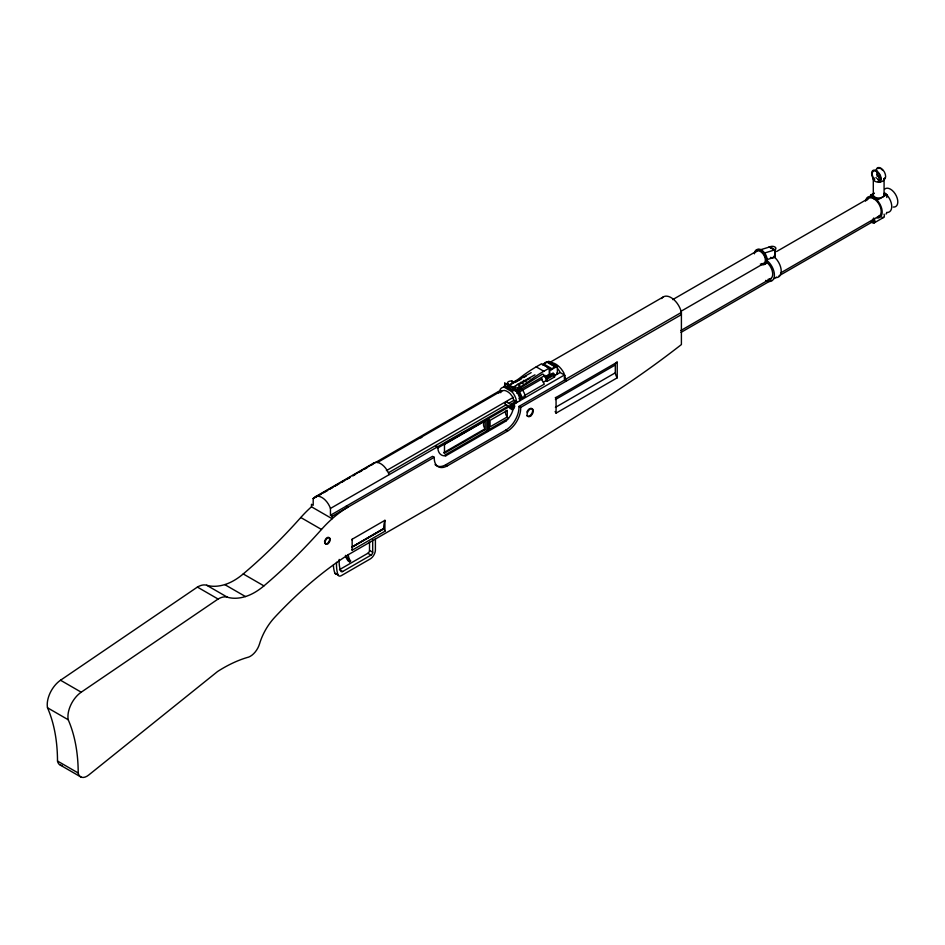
<?xml version="1.0" encoding="UTF-8"?>
<svg xmlns="http://www.w3.org/2000/svg" width="945" height="945" viewBox="0 0 945 945"><rect width="100%" height="100%" fill="white"/><g stroke="black" fill="none" stroke-linecap="round" stroke-linejoin="round"><path stroke-width="1.42" d="M870.569 196.3L870.569 195.178L874.255 193.052M351.953 549.506A4.004 2.315 60 0 1 352.154 550.191L384.91 531.267A4.004 2.315 60 0 0 383.764 528.881L383.646 527.936A44.521 25.704 60 0 1 384.91 520.329L352.154 539.241A44.521 25.704 60 0 0 351.977 539.879M774.794 257.536L774.841 249.905A3.603 2.091 0.3 0 0 774.841 246.952A3.603 2.091 0.3 0 0 769.738 246.928L759.544 250.059M501.594 391.738L501.606 391.667A3.13 1.807 60 0 0 501.641 390.793L504.441 390.45A12.191 7.04 60 0 1 510.312 393.841L513.123 397.455A2.965 1.713 60 0 0 513.974 400.29L515.875 401.389L515.875 402.877L512.06 405.086M484.123 420.997L483.639 422.899A12.899 7.442 60 0 0 483.639 425.9L485.187 429.668L485.187 420.915L444.481 444.41L443.666 443.937M509.473 385.879L509.131 386.316A1.382 0.803 60 0 1 507.914 385.607L504.713 383.138L504.713 385.855L512.32 390.25L512.32 387.533L509.638 386.021A1.382 0.803 60 0 1 508.422 385.324L507.559 384.78M348.292 554.502A19.325 11.151 -60 0 0 350.607 560.999L349.709 561.838L348.492 561.141A24.913 14.376 -60 0 1 345.457 555.365M62.275 765.509A12.58 7.265 -60 0 1 57.503 761.044A194.906 112.538 -60 0 0 47.498 707.781A20.648 11.919 -60 0 1 60.527 680.235L197.399 587.081A21.109 12.191 -60 0 1 206.66 585.238A67.674 39.076 -60 0 0 224.756 584.601A57.739 33.335 -60 0 0 243.231 573.934A401.117 231.584 -60 0 0 300.782 517.506L302.861 515.226A89.137 51.467 -60 0 1 311.472 506.792L311.472 504.299L313.197 505.291L313.197 498.476L350.17 477.13M661.606 298.549A15.297 8.836 60 0 1 672.202 298.325A15.297 8.836 60 0 1 681.404 312.417L681.404 344.559A852.673 492.298 -60 0 1 599.697 401.708L436.873 503.555L347.961 554.892A310.751 179.408 -60 0 0 274.723 617.333A40.54 23.412 -60 0 0 259.556 643.828A14.128 8.162 -60 0 1 247.07 657.543A143.687 82.959 -60 0 0 217.61 671.482L88.641 775.077A12.58 7.265 -60 0 1 78.211 772.998A194.906 112.538 -60 0 0 68.205 719.736A20.648 11.919 -60 0 1 81.223 692.189L218.094 599.035A21.109 12.191 -60 0 1 227.355 597.193A67.674 39.076 -60 0 0 245.464 596.555A57.739 33.335 -60 0 0 263.927 585.888A401.117 231.584 -60 0 0 321.477 529.46L323.556 527.18A89.137 51.467 -60 0 1 345.681 508.528L347.961 507.134L346.236 506.142M513.667 405.7A1.784 1.028 -60 0 1 514.741 403.704L515.084 403.491M504.713 383.138L515.143 388.619L512.84 389.954L512.32 387.533M513.182 382.241L516.773 380.173A24.7 14.258 -60 0 0 519.62 378.189A129.111 74.537 -60 0 1 536.205 366.861L541.639 363.731L549.258 368.125L549.258 374.149L545.088 377.138L549.766 374.444L549.766 370.617L557.373 366.223L557.373 374.09A7.182 4.146 60 0 0 556.865 373.003M514.21 401.152L516.679 402.57A12.238 7.064 60 0 0 512.19 391.939L504.24 387.19L504.713 385.855M542.395 364.912L548.75 361.238L557.373 366.223M315.559 496.657L374.22 462.79M507.536 385.288L507.536 383.635L509.438 384.733L513.891 382.607M352.721 475.654L498.617 391.419L500.779 392.671M531.161 372.637L509.438 385.182L513.241 387.379L516.584 385.442M313.197 498.476L321.099 494.211M323.651 492.735L327.478 490.526M330.029 489.049L332.569 487.585M335.121 486.108L338.948 483.899M341.499 482.422L344.051 480.958M346.602 479.481L350.43 477.272M352.981 475.796L355.533 474.331M359.36 472.122L361.911 470.645M364.451 469.181L367.003 467.704M515.131 382.477L521.297 378.921M523.754 377.504L526.223 376.075M550.203 362.218L662.929 297.143M377.421 462.518L501.641 390.793M420.761 437.889L421.836 437.275M513.241 387.521L517.706 384.355L519.608 385.454L519.608 387.32L524.38 384.568A24.7 14.258 -60 0 0 527.239 382.583A129.111 74.537 -60 0 1 543.812 371.255L549.258 368.125M534.964 374.834L517.706 384.355M518.935 384.674L530.027 378.272M504.24 386.127L512.32 390.25M879.263 179.656L877.952 179.727M672.722 299.612L756.803 251.075M516.88 391.667L545.088 375.378L545.088 377.138M516.915 393.404L542.146 378.839L542.146 380.008M549.234 375.26L553.038 373.074A4.158 2.398 60 0 1 554.62 374.728L554.62 376.925L547.025 381.319L545.95 380.693L543.41 382.158M386.363 470.645L513.123 397.455M547.025 381.319L547.025 379.11L554.62 374.728M554.821 375.567L560.113 372.507L564.933 375.295M388.442 472.76L506.225 404.755M508.705 403.338L513.974 400.29M435.739 446.43L436.696 445.851M518.888 398.802L525.278 396.368A11.056 6.379 60 0 0 521.038 388.064M524.203 395.742L544.308 384.131L541.627 379.252M681.404 314.626L520.683 407.425A18.687 10.785 -60 0 1 507.536 431.097L447.564 465.731A18.829 10.867 -60 0 1 434.263 457.309L332.167 516.254L330.455 515.261L330.455 508.445L508.162 406.185A1.748 1.016 -60 0 0 509.024 406.728M510.607 404.436L515.875 401.389M776.577 251.535L868.077 198.71M444.941 443.205L447.481 441.74M450.021 440.276L453.836 438.067M461.479 433.66L465.294 431.463M436.696 447.339L437.783 447.965L487.915 419.025L487.915 431.487L445.839 455.773L444.752 455.147L488.033 430.164M509.509 406.551L489.12 418.328L489.12 430.79L505.811 421.151A14.376 8.304 -60 0 0 513.277 408.653M514.801 403.657L564.437 375L564.437 380.173L518.959 406.433A18.687 10.785 -60 0 1 505.811 430.105L445.839 464.727A18.829 10.867 -60 0 1 435.066 464.609M886.812 197.505L886.812 194.635L878.212 199.596L873.298 196.773L873.298 197.871M507.264 410.437L490.065 420.36L490.065 426.845L507.264 416.922L507.264 410.437A4.43 2.551 60 0 0 505.516 412.67A4.43 2.551 60 0 0 507.264 416.922M872.79 198.166L874.42 198.521M681.109 311.212L763.914 263.407M330.455 515.261L432.538 456.317L434.263 457.309M681.404 312.417L566.149 378.957L564.437 377.965M484.372 429.195L443.666 452.69L444.481 453.163L485.187 429.668M489.226 429.467L508.505 418.34M555.27 397.739A5.611 3.237 60 0 1 556.062 397.467L617.215 362.159L617.215 377.823L556.062 413.13A7.276 4.205 60 0 1 555.14 411.5M555.424 399.546L615.301 364.971A5.611 3.237 60 0 1 616.412 362.431M680.79 330.573L771.179 278.385M780.535 272.987L879.641 215.767M680.991 332.392L771.415 280.192M773.955 278.716L776.506 277.251M779.046 275.775L873.286 221.366M874.172 222.902L883.658 217.421M555.424 407.378L615.301 372.814L615.301 364.971M352.154 546.836L383.635 528.515M352.225 547.013L383.658 528.692M352.249 547.037L383.764 528.881M369.507 542.17L369.507 550.415A2.339 1.358 -60 0 1 367.853 553.286L339.468 569.67L342.657 571.512L371.042 555.117A2.339 1.358 -60 0 0 372.696 552.246L372.696 539.89M879.015 179.869L877.539 179.326M883.705 179.715L884.414 179.42A6.769 3.91 60 0 0 883.02 169.994A6.769 3.91 60 0 0 876.169 169.828M764.635 253L774.805 249.87L774.805 257.111L767.092 259.615M348.492 561.141L349.402 560.29L350.607 560.999M504.24 387.19L503.898 387.155A12.238 7.064 60 0 0 499.421 392.612M770.447 257.43L771.321 257.642A3.603 2.091 0.3 0 0 774.805 257.111M878.992 175.888L877.929 176.172L879.157 176.053L878.992 179.125M509.201 385.501L515.486 390.037A12.238 7.064 60 0 1 519.974 400.668M875.85 177.684L877.007 178.357M884.366 193.217L886.812 194.635M870.569 195.178L874.408 197.41L873.901 198.804M774.805 249.87L769.702 246.928L774.841 249.905M769.017 246.94L774.12 249.882M546.978 362.171L555.447 367.062A1.453 0.839 -60 0 0 556.109 366.955L547.639 362.065A1.453 0.839 -60 0 1 546.978 362.171A3.496 2.02 -60 0 0 543.777 364.014A1.453 0.839 -60 0 1 543.115 364.675L551.585 369.566A1.453 0.839 -60 0 0 552.246 368.904A3.496 2.02 -60 0 1 555.447 367.062M543.777 364.014L552.246 368.904M564.437 380.173L566.149 381.166L563.929 373.074A15.297 8.836 60 0 0 551.337 362.667M553.546 376.311L554.62 376.925M536.205 366.861L543.812 371.255M523.435 380.386L527.239 382.583M520.577 382.371L524.38 384.568M507.536 383.635A3.662 2.114 0 0 1 511.989 381.059L513.891 382.158M513.241 386.93L515.143 388.029A4.359 2.516 0 0 0 519.608 385.454M507.76 387.025L510.3 388.489M518.959 406.433L520.683 407.425M507.548 402.676L509.52 403.81M505.079 404.094L508.138 405.866M504.724 420.525L505.811 421.151M505.811 430.105L507.536 431.097M487.915 431.487L486.829 430.861L486.829 419.781M445.839 464.727L447.564 465.731M311.472 506.792L332.167 518.746L332.167 516.254M369.507 550.415L372.696 552.246M367.853 553.286L371.042 555.117M300.782 517.506L321.477 529.46M333.372 565.181A44.002 25.409 -60 0 0 334.365 571.536L334.849 573.131L338.097 575.103A5.044 2.918 -60 0 0 341.334 575.635L370.133 559.003A7.454 4.3 -60 0 0 374.692 553.333L375 552.447A7.454 4.3 -60 0 0 375.401 549.884L375.401 538.52M243.231 573.934L263.927 585.888M224.756 584.601L245.464 596.555M206.66 585.238L227.355 597.193M197.399 587.081L218.094 599.035M60.527 680.235L81.223 692.189M47.498 707.781L68.205 719.736M57.503 761.044L78.211 772.998M60.35 765.131L81.046 777.085M765.722 280.382L766.513 280.842A12.758 7.359 60 0 0 774.404 275.125A12.758 7.359 60 0 0 766.619 260.253M773.435 256.319L775.703 258.351A12.758 7.359 60 0 1 781.22 271.191A12.758 7.359 60 0 1 775.609 277.535M879.181 177.105L878.956 176.892A5.918 3.414 60 0 1 876.759 170.313M874.716 179.68L874.503 179.467A5.918 3.414 60 0 1 873.05 171.411A5.918 3.414 60 0 1 879.452 174.707A5.918 3.414 60 0 1 878.685 181.617L878.047 181.594L879.96 181.995A6.769 3.91 60 0 0 879.582 173.974A6.769 3.91 60 0 0 872.826 170.502A6.769 3.91 60 0 0 873.204 178.522L873.558 179.007M878.011 176.431L877.657 175.947A6.769 3.91 60 0 1 876.842 174.376M334.849 573.131L334.908 573.261A5.044 2.918 -60 0 0 337.424 574.123M338.038 574.962L337.542 573.379A44.002 25.409 -60 0 1 336.562 562.334M437.783 447.965L438.256 450.623A17.931 10.348 -60 0 0 445.839 455.773M513.17 404.838L512.284 403.858A2.788 1.607 -60 0 0 510.359 404.921L509.343 407.366L510.276 408.748A2.788 1.607 -60 0 0 510.737 408.712M884.083 194.694L884.083 178.818A5.41 3.119 0 0 1 882.76 181.086L881.697 181.617A5.41 3.119 0 0 1 875.129 181.381L874.196 180.767A5.41 3.119 0 0 1 873.83 177.648M873.298 179.243L873.298 195.119M556.062 397.467L556.062 413.13M553.546 373.476L545.95 378.484L545.95 380.693M515.143 388.029L515.143 391.147L542.206 374.267A1.571 0.91 -60 0 1 543.21 374.409L543.623 375.07A3.036 1.76 -60 0 1 544.391 375.637M511.989 381.059L511.989 382.76M511.847 390.521L511.847 391.584L515.143 389.683A4.359 2.516 0 0 0 519.608 387.155M498.617 391.419L498.617 392.919M444.481 444.41L444.481 453.163M384.91 520.329L384.91 531.267M352.154 539.241L352.154 550.191M342.657 571.512A2.74 1.583 -60 0 1 340.861 571.146L340.672 570.733A36.028 20.802 -60 0 1 339.184 559.416M349.709 561.838A24.913 14.376 -60 0 1 346.673 556.062M348.658 559.298A19.325 11.151 -60 0 1 348.043 558.129M313.445 498.629A13.478 7.784 60 0 1 321.95 497.507A13.478 7.784 60 0 1 330.455 508.445M372.106 464.763A13.478 7.784 60 0 1 380.611 463.641A13.478 7.784 60 0 1 389.116 474.579M325.434 539.359A3.603 2.079 -60 0 1 329.285 537.835A3.603 2.079 -60 0 1 328.021 542.832A3.603 2.079 -60 0 1 324.608 542.619M324.56 541.875A3.603 2.079 -60 0 1 324.986 540.186M505.126 403.669A1.748 1.016 -60 0 1 506.189 402.038A1.748 1.016 -60 0 1 507.406 402.074M510.631 407.85A1.748 1.016 -60 0 1 510.383 407.756M510.43 405.712A1.748 1.016 -60 0 1 510.69 405.334M510.985 405.027A1.748 1.016 -60 0 1 512.178 404.743M512.58 405.228A1.748 1.016 -60 0 1 513.442 405.771L513.478 406.126A1.748 1.016 -60 0 1 512.367 408.145A1.748 1.016 -60 0 1 511.032 407.838L510.997 407.484A1.748 1.016 -60 0 1 511.174 406.669M530.358 408.382A4.418 2.551 -60 0 1 532.023 413.095A4.418 2.551 -60 0 1 526.849 415.694M526.849 412.091A4.418 2.551 -60 0 1 527.345 411.051M527.995 410.106A4.418 2.551 -60 0 1 529.554 408.724M557.491 368.562A7.182 4.146 60 0 1 560.113 372.507M616.931 362.218A5.611 3.237 60 0 1 617.215 362.159M617.215 377.823A7.276 4.205 60 0 1 615.301 372.814M518.427 392.518A10.017 5.788 60 0 1 521.038 397.561M517.872 389.883A11.056 6.379 60 0 1 522.124 398.188M504.063 386.812A12.238 7.064 60 0 1 505.445 385.702M545.726 377.669A4.158 2.398 60 0 1 547.025 379.11M507.548 384.249A3.662 2.114 0 0 1 508.079 383.587M756 251.819A7.111 4.111 60 0 1 764.351 256.012A7.111 4.111 60 0 1 761.658 263.608M766.383 262.06A10.36 5.977 60 0 1 772.656 272.999A10.36 5.977 60 0 1 768.155 279.283M873.026 218.921A1.795 1.028 60 0 1 873.652 220.74A1.795 1.028 60 0 1 872.719 221.425M867.108 200.056A10.36 5.977 60 0 1 878.354 203.151A10.36 5.977 60 0 1 878.283 216.535M754.453 253.827A8.351 4.819 60 0 1 760.359 250.425A8.351 4.819 60 0 1 766.253 260.643A8.351 4.819 60 0 1 760.359 264.057M756.201 250.33A8.351 4.819 60 0 1 765.993 255.244A8.351 4.819 60 0 1 762.839 264.151M877.007 217.976A11.801 6.816 60 0 0 882.134 210.818A11.801 6.816 60 0 0 874.999 198.344L870.711 196.489A11.801 6.816 60 0 0 865.585 201.155M884.697 189.106A10.36 5.977 60 0 1 896.321 195.898A10.36 5.977 60 0 1 893.249 207.061M884.544 192.827A11.801 6.816 60 0 1 891.69 205.301A11.801 6.816 60 0 1 886.564 212.46M876.936 176.077A5.41 3.119 0 0 1 879.736 175.971M883.799 193.902A5.41 3.119 0 0 1 882.76 196.962L881.697 197.493A5.41 3.119 0 0 1 875.129 197.257L873.57 195.91A5.41 3.119 0 0 1 873.841 193.536M877.74 168.647A5.918 3.414 60 0 1 878.566 168.304M879.547 168.328A5.918 3.414 60 0 1 880.622 168.718M881.709 169.438A5.918 3.414 60 0 1 882.748 170.454M884.591 178.014A5.918 3.414 60 0 1 883.965 178.7M873.652 218.035A3.556 2.055 60 0 1 874.574 222.536A3.556 2.055 60 0 1 871.136 221.614M884.059 214.149A3.556 2.055 60 0 1 881.886 217.244M886.587 213.086A1.795 1.028 60 0 1 885.961 213.983M511.021 407.673L511.859 409.669A2.788 1.607 -60 0 0 513.796 408.606L514.801 406.161L513.879 404.779A2.788 1.607 -60 0 0 511.942 405.842L511.021 407.673M514.115 406.492L514.08 406.137A1.748 1.016 -60 0 0 512.745 405.818A1.748 1.016 -60 0 0 511.635 407.85L511.67 408.205A1.748 1.016 -60 0 0 513.005 408.523A1.748 1.016 -60 0 0 514.115 406.492M328.163 543.552A3.603 2.079 -60 0 0 329.592 537.906A3.603 2.079 -60 0 0 325.269 541.379A3.603 2.079 -60 0 0 328.163 543.552M530.995 415.717A4.418 2.551 -60 0 0 532.401 408.878A4.418 2.551 -60 0 0 527.168 413.508A4.418 2.551 -60 0 0 530.995 415.717"/></g></svg>
